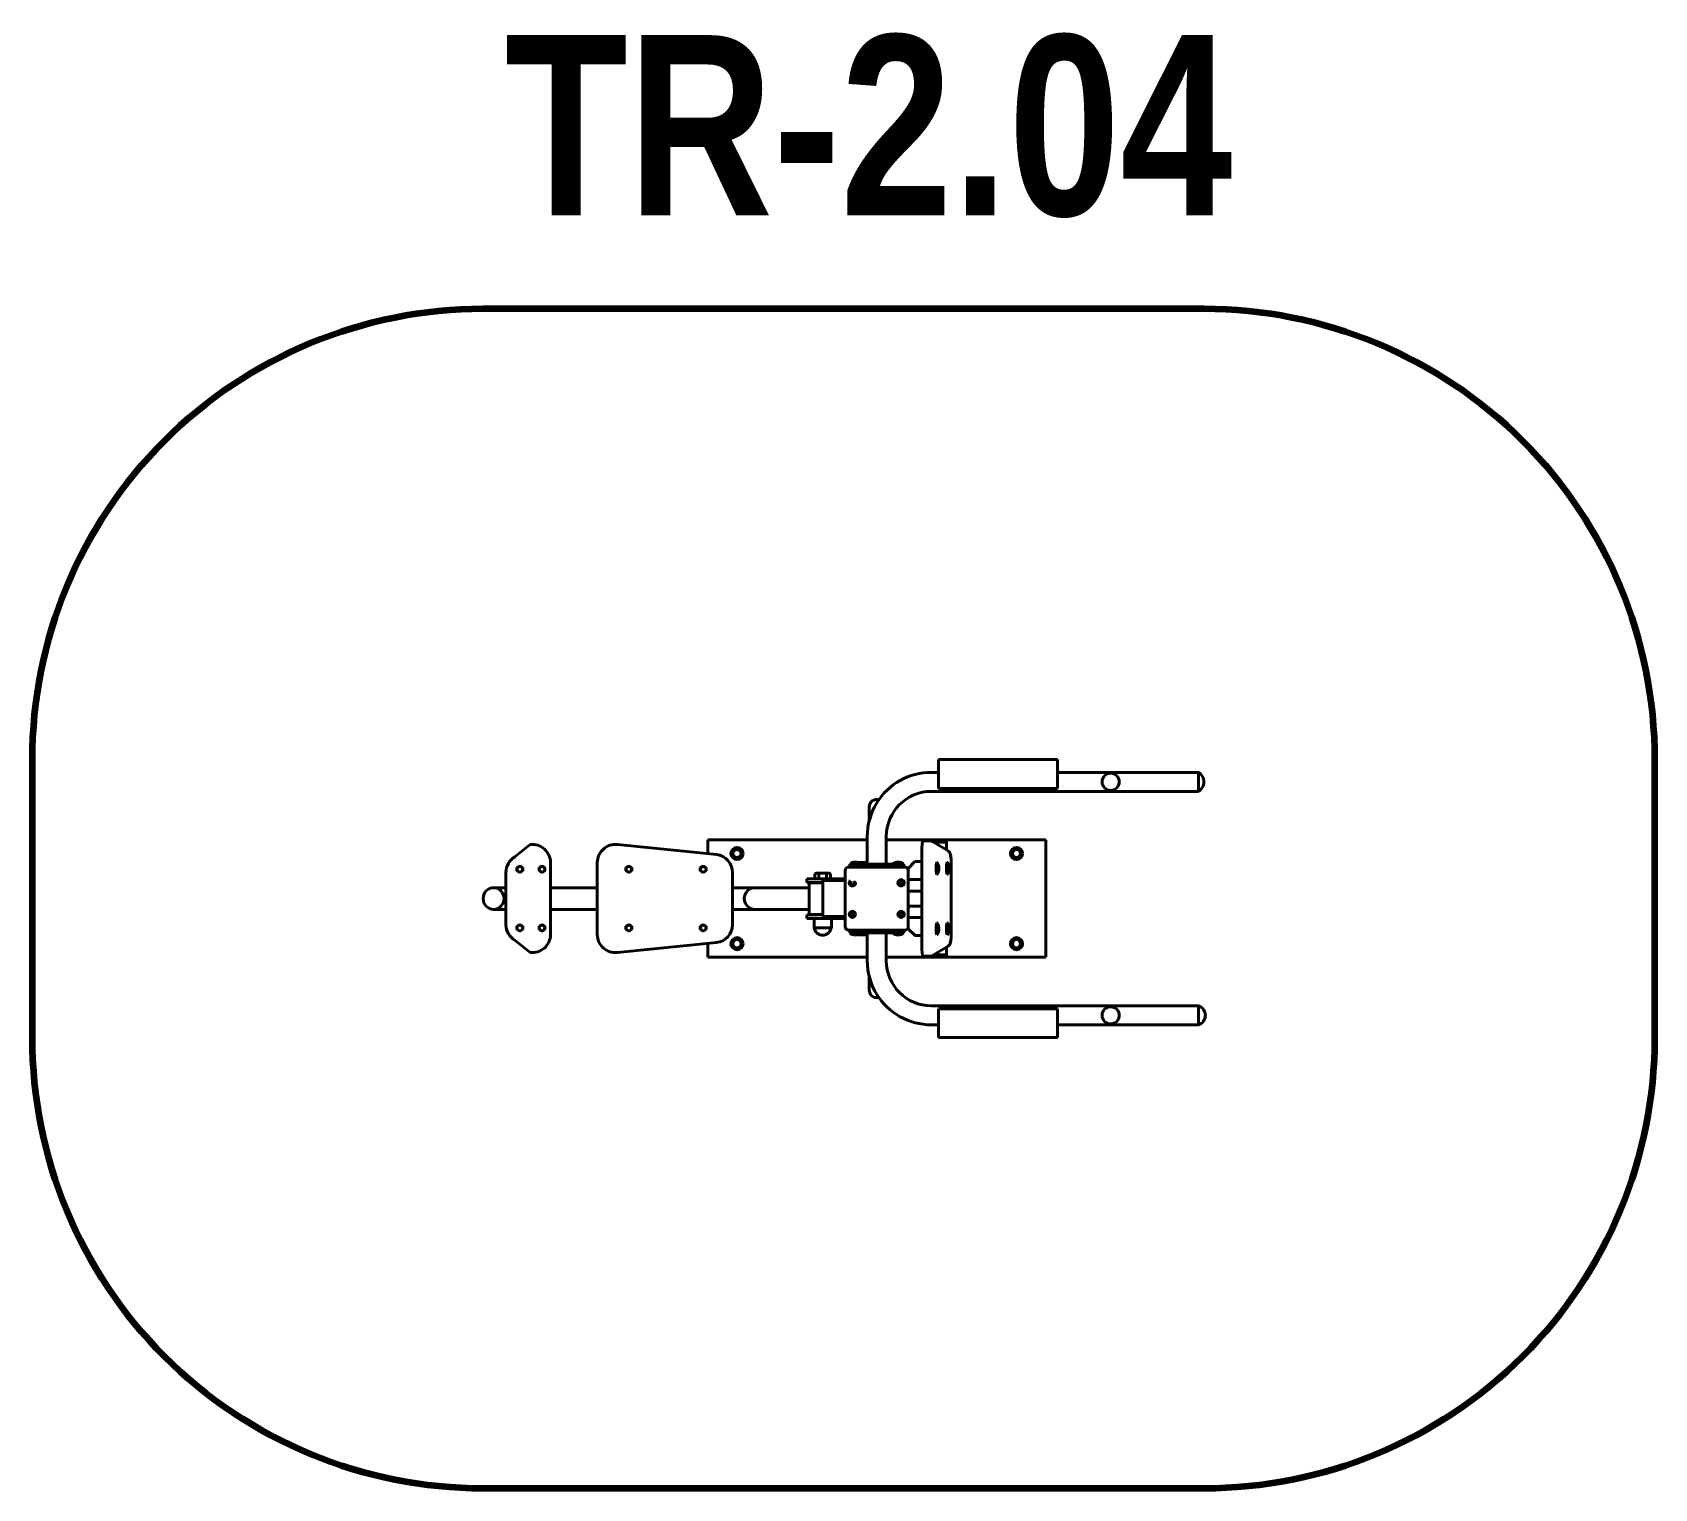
# Model space of a CAD drawing. Header units: millimetres. Extents: x 116672 to 120271, y 1089 to 4319.
import ezdxf

# ---------------------------------------------------------------- set-up
doc = ezdxf.new("R2010")
doc.units = ezdxf.units.MM
doc.layers.add('DiKom', color=7, linetype='Continuous')
doc.styles.add('style1', font='arialbd.ttf', dxfattribs={"width": 0.8})

msp = doc.modelspace()

# ---------------------------------------------------------------- linework, layer by layer
at = {"layer": 'DiKom', "color": 7, "linetype": 'Continuous', "lineweight": 40}
for p, q in [((118682, 2642.2), (118682, 2706.2)), ((118682, 2706.2), (118946, 2706.2)), ((118946, 2706.2), (118946, 2642.2)), ((118682, 2677.8), (118666.3, 2677.8)), ((119259, 2677.8), (118946, 2677.8)), ((119259, 2677.8), (119259, 2635.5)), ((119259, 2635.5), (118666.3, 2635.5)), ((118682, 2642.2), (118946, 2642.2)), ((118528.4, 2601.1), (118528.4, 2570.6)), ((118524, 2527.8), (118170.1, 2527.8)), ((118170.1, 2527.8), (118170.1, 2497.5)), ((118524, 2473.8), (118524, 2535.5)), ((118524, 2473.8), (118524, 2535.5)), ((118566.3, 2473.8), (118566.3, 2535.5)), ((118566.3, 2473.8), (118566.3, 2535.5)), ((118920.1, 2527.8), (118566.3, 2527.8)), ((118663.2, 2525.7), (118648.3, 2525.7)), ((118660.1, 2525.7), (118660.1, 2527.8)), ((118668.5, 2524.2), (118703.3, 2503.4)), ((118670.8, 2522.8), (118700.1, 2522.8)), ((118670.8, 2522.8), (118700.1, 2522.8)), ((118700.1, 2522.8), (118700.1, 2527.8)), ((118700.1, 2505.3), (118700.1, 2522.8)), ((118920.1, 2267.8), (118920.1, 2527.8)), ((117743, 2490.8), (117776.3, 2517.5)), ((118189.8, 2495.6), (117969.8, 2517.5)), ((118644.9, 2500.7), (118644.9, 2295)), ((117722.4, 2397.8), (117722.4, 2455.8)), ((117746.8, 2466.6), (117753.3, 2470.3)), ((117746.8, 2459.1), (117746.8, 2466.6)), ((117753.3, 2455.3), (117746.8, 2459.1)), ((117753.3, 2470.3), (117759.8, 2466.6)), ((117759.8, 2459.1), (117753.3, 2455.3)), ((117759.8, 2466.6), (117759.8, 2459.1)), ((117796, 2466.6), (117802.5, 2470.3)), ((117796, 2459.1), (117796, 2466.6)), ((117802.5, 2455.3), (117796, 2459.1)), ((117802.5, 2470.3), (117809, 2466.6)), ((117809, 2459.1), (117802.5, 2455.3)), ((117809, 2466.6), (117809, 2459.1)), ((117821.1, 2397.8), (117821.1, 2477.8)), ((117925.1, 2397.8), (117925.1, 2477.8)), ((117988.6, 2466.6), (117995.1, 2470.3)), ((117988.6, 2459.1), (117988.6, 2466.6)), ((117995.1, 2455.3), (117988.6, 2459.1)), ((117995.1, 2470.3), (118001.6, 2466.6)), ((118001.6, 2459.1), (117995.1, 2455.3)), ((118001.6, 2466.6), (118001.6, 2459.1)), ((118153.6, 2466.6), (118160.1, 2470.3)), ((118153.6, 2459.1), (118153.6, 2466.6)), ((118160.1, 2455.3), (118153.6, 2459.1)), ((118160.1, 2470.3), (118166.6, 2466.6)), ((118166.6, 2459.1), (118160.1, 2455.3)), ((118166.6, 2466.6), (118166.6, 2459.1)), ((118225.1, 2397.8), (118225.1, 2455.8)), ((118410.9, 2454.3), (118407.8, 2452.6)), ((118407.8, 2452.6), (118407.8, 2441.8)), ((118425.1, 2454.3), (118410.9, 2454.3)), ((118416.5, 2452.6), (118416.5, 2441.8)), ((118425.1, 2454.3), (118439.4, 2454.3)), ((118433.8, 2452.6), (118433.8, 2441.8)), ((118439.4, 2454.3), (118442.4, 2452.6)), ((118442.4, 2452.6), (118442.4, 2441.8)), ((118475.1, 2459.8), (118475.1, 2335.8)), ((118607.1, 2467.8), (118483.1, 2467.8)), ((118485.1, 2467.8), (118485.1, 2473.8)), ((118485.1, 2473.8), (118605.1, 2473.8)), ((118486.1, 2474.7), (118486.1, 2473.8)), ((118509.1, 2474.7), (118486.1, 2474.7)), ((118503.5, 2477.8), (118524, 2477.8)), ((118509.1, 2474.7), (118509.1, 2473.8)), ((118581.1, 2474.7), (118581.1, 2473.8)), ((118604.1, 2474.7), (118581.1, 2474.7)), ((118601.1, 2467.8), (118601.1, 2473.8)), ((118604.1, 2474.7), (118604.1, 2473.8)), ((118605.1, 2467.8), (118605.1, 2473.8)), ((118629.9, 2479.8), (118615.1, 2464.9)), ((118615.1, 2330.8), (118615.1, 2464.9)), ((118630, 2479.8), (118629.9, 2479.8)), ((118630, 2479.8), (118642.9, 2479.8)), ((118642.9, 2479.8), (118644.9, 2479.8)), ((118710, 2315.8), (118710, 2479.8)), ((118710.1, 2479.8), (118710, 2479.8)), ((118710.1, 2315.8), (118710.1, 2479.8)), ((117695, 2421.8), (117722.4, 2421.8)), ((117821.1, 2421.8), (117925.1, 2421.8)), ((118225.1, 2421.8), (118275.1, 2421.8)), ((118275.1, 2421.8), (118395.1, 2421.8)), ((118390.1, 2441.8), (118390.1, 2433.8)), ((118390.1, 2441.8), (118475.1, 2441.8)), ((118390.1, 2433.8), (118425.1, 2433.8)), ((118395.1, 2432.8), (118395.1, 2362.8)), ((118395.1, 2432.8), (118425.1, 2432.8)), ((118407.8, 2441.8), (118425.1, 2441.8)), ((118412.6, 2432.8), (118412.6, 2433.8)), ((118442.4, 2441.8), (118425.1, 2441.8)), ((118425.1, 2437.8), (118425.1, 2357.8)), ((118425.1, 2437.8), (118475.1, 2437.8)), ((118475.1, 2441.8), (118475.1, 2353.8)), ((118481.1, 2440.3), (118481.1, 2440.3)), ((118486.5, 2432.8), (118488.4, 2436.1)), ((118488.8, 2428.8), (118486.5, 2432.8)), ((118493.4, 2428.8), (118488.8, 2428.8)), ((118495.7, 2432.8), (118493.4, 2428.8)), ((118493.5, 2436.7), (118495.7, 2432.8)), ((118596.8, 2436.8), (118594.5, 2432.8)), ((118594.5, 2432.8), (118596.8, 2428.8)), ((118601.4, 2436.8), (118596.8, 2436.8)), ((118596.8, 2428.8), (118601.4, 2428.8)), ((118603.7, 2432.8), (118601.4, 2436.8)), ((118601.4, 2428.8), (118603.7, 2432.8)), ((118609.2, 2440.3), (118609.1, 2440.3)), ((118642.9, 2439.8), (118615.1, 2439.8)), ((118615.1, 2414.6), (118644.9, 2414.6)), ((118644.9, 2439.8), (118642.9, 2439.8)), ((117722.4, 2397.8), (117722.4, 2339.8)), ((117821.1, 2397.8), (117821.1, 2317.9)), ((117925.1, 2397.8), (117925.1, 2317.9)), ((118225.1, 2397.8), (118225.1, 2339.8)), ((118615.1, 2381.1), (118644.9, 2381.1)), ((117695, 2373.8), (117722.4, 2373.8)), ((117753.3, 2340.3), (117746.8, 2336.6)), ((117759.8, 2336.6), (117753.3, 2340.3)), ((117802.5, 2340.3), (117796, 2336.6)), ((117809, 2336.6), (117802.5, 2340.3)), ((117821.1, 2373.8), (117925.1, 2373.8)), ((117988.6, 2336.6), (117995.1, 2340.3)), ((117995.1, 2340.3), (118001.6, 2336.6)), ((118153.6, 2336.6), (118160.1, 2340.3)), ((118160.1, 2340.3), (118166.6, 2336.6)), ((118225.1, 2373.8), (118395.1, 2373.8)), ((118390.1, 2361.8), (118390.1, 2353.8)), ((118390.1, 2361.8), (118425.1, 2361.8)), ((118390.1, 2353.8), (118475.1, 2353.8)), ((118395.1, 2362.8), (118425.1, 2362.8)), ((118405.9, 2333.3), (118405.9, 2353.8)), ((118412.6, 2362.8), (118412.6, 2361.8)), ((118425.1, 2357.8), (118475.1, 2357.8)), ((118444.4, 2333.3), (118444.4, 2353.8)), ((118488.8, 2366.8), (118486.5, 2362.8)), ((118486.5, 2362.8), (118488.8, 2358.8)), ((118493.4, 2366.8), (118488.8, 2366.8)), ((118488.8, 2358.8), (118493.4, 2358.8)), ((118495.7, 2362.8), (118493.4, 2366.8)), ((118493.4, 2358.8), (118495.7, 2362.8)), ((118594.5, 2362.8), (118596.8, 2366.8)), ((118596.8, 2358.8), (118594.5, 2362.8)), ((118596.8, 2366.8), (118601.4, 2366.8)), ((118601.4, 2358.8), (118596.8, 2358.8)), ((118601.4, 2366.8), (118603.7, 2362.8)), ((118603.7, 2362.8), (118601.4, 2358.8)), ((118609.2, 2355.3), (118609.1, 2355.3)), ((118642.9, 2355.8), (118615.1, 2355.8)), ((118644.9, 2355.8), (118642.9, 2355.8)), ((117743, 2304.8), (117776.3, 2278.1)), ((117746.8, 2336.6), (117746.8, 2329.1)), ((117746.8, 2329.1), (117753.3, 2325.3)), ((117753.3, 2325.3), (117759.8, 2329.1)), ((117759.8, 2329.1), (117759.8, 2336.6)), ((117796, 2336.6), (117796, 2329.1)), ((117796, 2329.1), (117802.5, 2325.3)), ((117802.5, 2325.3), (117809, 2329.1)), ((117809, 2329.1), (117809, 2336.6)), ((117988.6, 2329.1), (117988.6, 2336.6)), ((117995.1, 2325.3), (117988.6, 2329.1)), ((118001.6, 2329.1), (117995.1, 2325.3)), ((118001.6, 2336.6), (118001.6, 2329.1)), ((118153.6, 2329.1), (118153.6, 2336.6)), ((118160.1, 2325.3), (118153.6, 2329.1)), ((118166.6, 2329.1), (118160.1, 2325.3)), ((118166.6, 2336.6), (118166.6, 2329.1)), ((118444.4, 2333.3), (118405.9, 2333.3)), ((118483.1, 2327.8), (118607.1, 2327.8)), ((118485.1, 2327.8), (118485.1, 2321.8)), ((118605.1, 2321.8), (118485.1, 2321.8)), ((118486.1, 2321), (118486.1, 2321.8)), ((118486.1, 2321), (118509.1, 2321)), ((118489.1, 2327.8), (118489.1, 2321.8)), ((118503.5, 2317.8), (118524, 2317.8)), ((118509.1, 2321), (118509.1, 2321.8)), ((118524, 2321.8), (118524, 2260.1)), ((118524, 2321.8), (118524, 2260.1)), ((118566.3, 2321.8), (118566.3, 2260.1)), ((118566.3, 2321.8), (118566.3, 2260.1)), ((118581.1, 2321), (118581.1, 2321.8)), ((118581.1, 2321), (118604.1, 2321)), ((118601.1, 2327.8), (118601.1, 2321.8)), ((118604.1, 2321), (118604.1, 2321.8)), ((118605.1, 2327.8), (118605.1, 2321.8)), ((118615.1, 2330.8), (118630, 2315.8)), ((118630, 2315.8), (118629.9, 2315.8)), ((118630, 2315.8), (118642.9, 2315.8)), ((118642.9, 2315.8), (118644.9, 2315.8)), ((118710.1, 2315.8), (118710, 2315.8)), ((118189.8, 2300.1), (117969.8, 2278.1)), ((118170.1, 2298.1), (118170.1, 2267.8)), ((118170.1, 2267.8), (118524, 2267.8)), ((118566.3, 2267.8), (118920.1, 2267.8)), ((118663.2, 2270), (118648.3, 2270)), ((118660.1, 2270), (118660.1, 2267.8)), ((118668.5, 2271.5), (118703.3, 2292.3)), ((118700.1, 2272.8), (118670.8, 2272.8)), ((118670.8, 2272.8), (118700.1, 2272.8)), ((118700.1, 2272.8), (118700.1, 2290.4)), ((118700.1, 2272.8), (118700.1, 2267.8)), ((118528.4, 2194.6), (118528.4, 2225)), ((119259, 2160.1), (118666.3, 2160.1)), ((119259, 2160.1), (119259, 2117.8)), ((118682, 2153.5), (118682, 2089.5)), ((118682, 2153.5), (118946, 2153.5)), ((118946, 2089.5), (118946, 2153.5)), ((118682, 2117.8), (118666.3, 2117.8)), ((118682, 2089.5), (118946, 2089.5)), ((119259, 2117.8), (118946, 2117.8))]:
    msp.add_line(p, q, dxfattribs=at)
at = {"layer": 'DiKom', "color": 3, "lineweight": 200}
msp.add_lwpolyline([(116671.8, 2089.5), (116671.8, 2706.2, -0.414214), (117671.8, 3706.2), (119270.8, 3706.2, -0.414214), (120270.8, 2706.2), (120270.8, 2089.5, -0.414214), (119270.8, 1089.5), (117671.8, 1089.5, -0.414214)], format="xyb", close=True, dxfattribs=at)
at = {"layer": 'DiKom', "color": 7, "linetype": 'Continuous', "lineweight": 40}
for centre, radius in [((119064, 2656.7), 19), ((118235.1, 2497.8), 13.5), ((118235.1, 2497.8), 9), ((118855.1, 2497.8), 13.5), ((118855.1, 2497.8), 9), ((117753.3, 2462.8), 6.18), ((117802.5, 2462.8), 6.18), ((117995.1, 2462.8), 6.18), ((118160.1, 2462.8), 6.18), ((118599.1, 2432.8), 7), ((118599.1, 2432.8), 5), ((118491.1, 2362.8), 7), ((118491.1, 2362.8), 5), ((118599.1, 2362.8), 7), ((118599.1, 2362.8), 5), ((117753.3, 2332.8), 6.18), ((117802.5, 2332.8), 6.18), ((117995.1, 2332.8), 6.18), ((118160.1, 2332.8), 6.18), ((118235.1, 2297.8), 13.5), ((118235.1, 2297.8), 9), ((118855.1, 2297.8), 13.5), ((118855.1, 2297.8), 9), ((119064, 2139), 19)]:
    msp.add_circle(centre, radius, dxfattribs=at)
for centre, radius, start, end in [((118666.3, 2535.5), 142.3, 90, 148.361), ((119246, 2656.7), 24.8, 301.5965, 58.4035), ((118666.3, 2535.5), 100, 90, 180), ((118666.3, 2535.5), 142.3, 148.361, 180), ((118545.1, 2601.1), 16.7, 74.0308, 180), ((117762.4, 2455.8), 40, 119.0489, 180), ((117781.1, 2477.8), 40, 0, 96.7671), ((117965.1, 2477.8), 40, 83.2329, 180), ((118185.1, 2455.8), 40, 0, 83.2329), ((118412.3, 2448.1), 6.1, 46.8364, 118.9808), ((118425.1, 2432.3), 22, 90, 113.1373), ((118425.1, 2432.3), 22, 66.8627, 90), ((118438, 2448.1), 6.1, 61.0192, 133.1636), ((118483.1, 2459.8), 8, 90, 180), ((118497.6, 2460.8), 18, 90, 129.709), ((118497.6, 2460.8), 18, 50.291, 90), ((118592.6, 2460.8), 18, 90, 129.709), ((118592.6, 2460.8), 18, 50.291, 90), ((118607.1, 2459.8), 8, 0, 90), ((118659.7, 2464.8), 23.1, 326.6319, 33.3681), ((118682.7, 2464.8), 23.1, 326.6319, 33.3681), ((118275.1, 2397.8), 24, 90, 270), ((118491.1, 2432.8), 7, 128.967, 9.1468), ((118491.1, 2432.8), 5, 134.5843, 39.9342), ((117762.4, 2339.8), 40, 180, 240.9511), ((118185.1, 2339.8), 40, 276.7671, 0), ((118659.7, 2330.8), 23.1, 326.6319, 33.3681), ((118682.7, 2330.8), 23.1, 326.6319, 33.3681), ((117781.1, 2317.9), 40, 263.2329, 0), ((117965.1, 2317.9), 40, 180, 276.7671), ((118425.1, 2336.1), 19.4, 188.0729, 351.9271), ((118483.1, 2335.8), 8, 180, 270), ((118497.6, 2334.8), 18, 230.291, 270), ((118497.6, 2334.8), 18, 270, 309.709), ((118592.6, 2334.8), 18, 230.291, 270), ((118592.6, 2334.8), 18, 270, 309.709), ((118607.1, 2335.8), 8, 270, 0), ((118666.3, 2260.1), 142.3, 180, 211.639), ((118666.3, 2260.1), 100, 180, 270), ((118545.1, 2194.6), 16.7, 180, 285.9692), ((118666.3, 2260.1), 142.3, 211.639, 270), ((119251.9, 2139), 22.3, 288.4286, 71.5714)]:
    msp.add_arc(centre, radius, start, end, dxfattribs=at)
for centre, major_axis, ratio, start_param, end_param in [((118648.3, 2500.7), (0, 25), 0.139173, 0, 1.570796), ((118707.9, 2479.8), (0, 15), 0.139173, 4.712389, 6.200044), ((118678.7, 2464.8), (0, 13), 0.139173, 0, 3.141593), ((118678.7, 2464.8), (0, 13), 0.139173, 0, 3.141593), ((118678.7, 2464.8), (0, 13), 0.139173, 6.074926, 6.283185), ((118678.7, 2464.8), (0, 13), 0.139173, 6.074926, 6.283185), ((118678.7, 2464.8), (0, 13), 0.139173, 3.141593, 3.349852), ((118678.7, 2464.8), (0, 13), 0.139173, 3.141593, 3.349852), ((118701.6, 2464.8), (0, 13), 0.139173, 0, 3.141593), ((118701.6, 2464.8), (0, 13), 0.139173, 0, 3.141593), ((118701.6, 2464.8), (0, 13), 0.139173, 6.074926, 6.283185), ((118701.6, 2464.8), (0, 13), 0.139173, 6.074926, 6.283185), ((118701.6, 2464.8), (0, 13), 0.139173, 3.141593, 3.349852), ((118701.6, 2464.8), (0, 13), 0.139173, 3.141593, 3.349852), ((118678.7, 2330.8), (0, 13), 0.139173, 0, 3.141593), ((118678.7, 2330.8), (0, 13), 0.139173, 0, 3.141593), ((118678.7, 2330.8), (0, 13), 0.139173, 6.074926, 6.283185), ((118678.7, 2330.8), (0, 13), 0.139173, 6.074926, 6.283185), ((118701.6, 2330.8), (0, 13), 0.139173, 0, 3.141593), ((118701.6, 2330.8), (0, 13), 0.139173, 0, 3.141593), ((118701.6, 2330.8), (0, 13), 0.139173, 6.074926, 6.283185), ((118701.6, 2330.8), (0, 13), 0.139173, 6.074926, 6.283185), ((118678.7, 2330.8), (0, 13), 0.139173, 3.141593, 3.349852), ((118678.7, 2330.8), (0, 13), 0.139173, 3.141593, 3.349852), ((118701.6, 2330.8), (0, 13), 0.139173, 3.141593, 3.349852), ((118701.6, 2330.8), (0, 13), 0.139173, 3.141593, 3.349852), ((118707.9, 2315.8), (0, -15), 0.139173, 0.083141, 1.570796), ((118648.3, 2295), (0, -25), 0.139173, 4.712389, 6.283185), ((118698.2, 2300.9), (5.14, -8.58), 0.986847, 0, 1.037095)]:
    msp.add_ellipse(centre, major_axis=major_axis, ratio=ratio, start_param=start_param, end_param=end_param, dxfattribs=at)
msp.add_ellipse((117695, 2397.8), major_axis=(0, 24), ratio=0.965926, dxfattribs=at)
for points in [[(118663.2, 2525.7), (118663.6, 2525.7), (118664.3, 2525.6), (118665.4, 2525.4), (118666.5, 2525.1), (118667.5, 2524.7), (118668.2, 2524.4), (118668.5, 2524.2)], [(118663.2, 2270), (118663.6, 2270), (118664.3, 2270), (118665.4, 2270.2), (118666.5, 2270.5), (118667.5, 2270.9), (118668.2, 2271.3), (118668.5, 2271.5)]]:
    msp.add_open_spline(points, degree=3, dxfattribs=at)
for points, knots in [([(118703.3, 2503.4), (118703.7, 2503.1), (118704.3, 2502.7), (118705.2, 2501.9), (118705.9, 2501.2), (118706.5, 2500.4), (118707, 2499.7), (118707.3, 2499.1), (118707.6, 2498.5), (118708, 2497.7), (118708.3, 2496.9), (118708.5, 2496.3), (118708.6, 2495.7), (118708.8, 2495.1), (118708.9, 2494.4), (118709.1, 2493.5), (118709.3, 2492.2), (118709.5, 2490.7), (118709.7, 2489), (118709.8, 2487.3), (118710, 2485.4), (118710, 2483.4), (118710.1, 2481.6), (118710.1, 2480.4), (118710.1, 2479.8)], [0, 0, 0, 0, 1.065356, 2.140768, 2.998207, 3.969772, 4.941338, 5.172099, 6.156641, 7.141183, 8.03996, 8.978348, 9.404898, 10.257999, 10.883045, 12.133138, 13.561391, 15.211725, 16.878628, 18.55848, 20.249431, 21.950793, 23.662934, 25, 25, 25, 25]), ([(118710.1, 2315.8), (118710.1, 2315.1), (118710.1, 2313.8), (118710, 2311.8), (118709.9, 2309.8), (118709.8, 2307.9), (118709.7, 2306.2), (118709.5, 2304.5), (118709.3, 2303), (118709, 2301.8), (118708.8, 2300.8), (118708.7, 2300.2), (118708.5, 2299.6), (118708.4, 2299), (118708.1, 2298.2), (118707.8, 2297.5), (118707.4, 2296.7), (118707, 2296), (118706.5, 2295.3), (118706.1, 2294.7), (118705.5, 2294), (118704.8, 2293.3), (118704, 2292.7), (118703.5, 2292.4), (118703.3, 2292.3)], [0, 0, 0, 0, 1.733747, 3.455056, 5.16454, 6.863375, 8.551579, 10.228426, 11.89113, 13.366003, 14.429699, 15.493395, 15.600681, 16.664041, 17.590932, 18.517822, 19.420113, 20.426409, 20.872057, 21.763352, 22.338655, 23.446906, 24.529189, 25, 25, 25, 25])]:
    msp.add_open_spline(points, degree=3, knots=knots, dxfattribs=at)

# ---------------------------------------------------------------- texts
at = {"layer": 'DiKom', "insert": (117719.5, 4312.7), "char_height": 400, "attachment_point": 1, "style": 'style1'}
msp.add_mtext_dynamic_manual_height_columns('TR-2.04', width=2518.219, gutter_width=2.09, heights=[0], dxfattribs=at)

doc.saveas('drawing.dxf')
